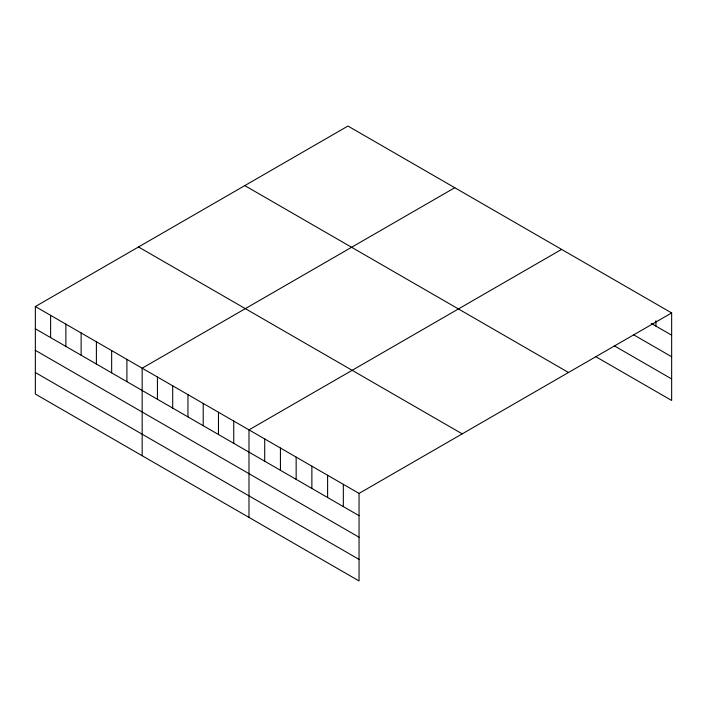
<?xml version="1.0" encoding="UTF-8"?>
<svg xmlns="http://www.w3.org/2000/svg" width="707" height="707" viewBox="0 0 707 707"><rect width="100%" height="100%" fill="white"/><g stroke="black" fill="none" stroke-linecap="round" stroke-linejoin="round"><path stroke-width="1.06" d="M671.65 312.936L359.05 493.415L359.05 580.951L35.35 394.064L35.35 306.529L347.95 126.049L671.65 312.936L671.65 400.471L595.815 356.69M454.769 187.717L142.169 368.197L142.169 455.741M561.597 249.394L248.988 429.874L248.988 517.409M651.306 323.452L671.65 335.198M633.728 334.844L671.65 356.743M614.312 345.829L671.65 378.934M244.79 185.605L568.49 372.492M138.51 246.973L462.21 433.851M35.35 306.529L359.05 493.415M35.35 328.79L359.05 515.677M35.35 350.336L359.05 537.223M35.35 372.527L359.05 559.414M655.928 320.819L655.928 326.121M343.328 484.33L343.328 506.601M327.606 475.254L327.606 497.525M311.875 466.178L311.875 488.449M296.153 457.102L296.153 479.373M280.432 448.026L280.432 470.296M264.71 438.95L264.71 461.211M233.734 421.063L233.734 443.324M218.472 412.252L218.472 434.513M203.209 403.441L203.209 425.711M187.947 394.63L187.947 416.9M172.694 385.819L172.694 408.089M157.431 377.008L157.431 399.278M126.906 359.386L126.906 381.656M111.653 350.575L111.653 372.845M96.391 341.764L96.391 364.034M81.128 332.962L81.128 355.223M65.866 324.151L65.866 346.412M50.612 315.34L50.612 337.601"/></g></svg>
